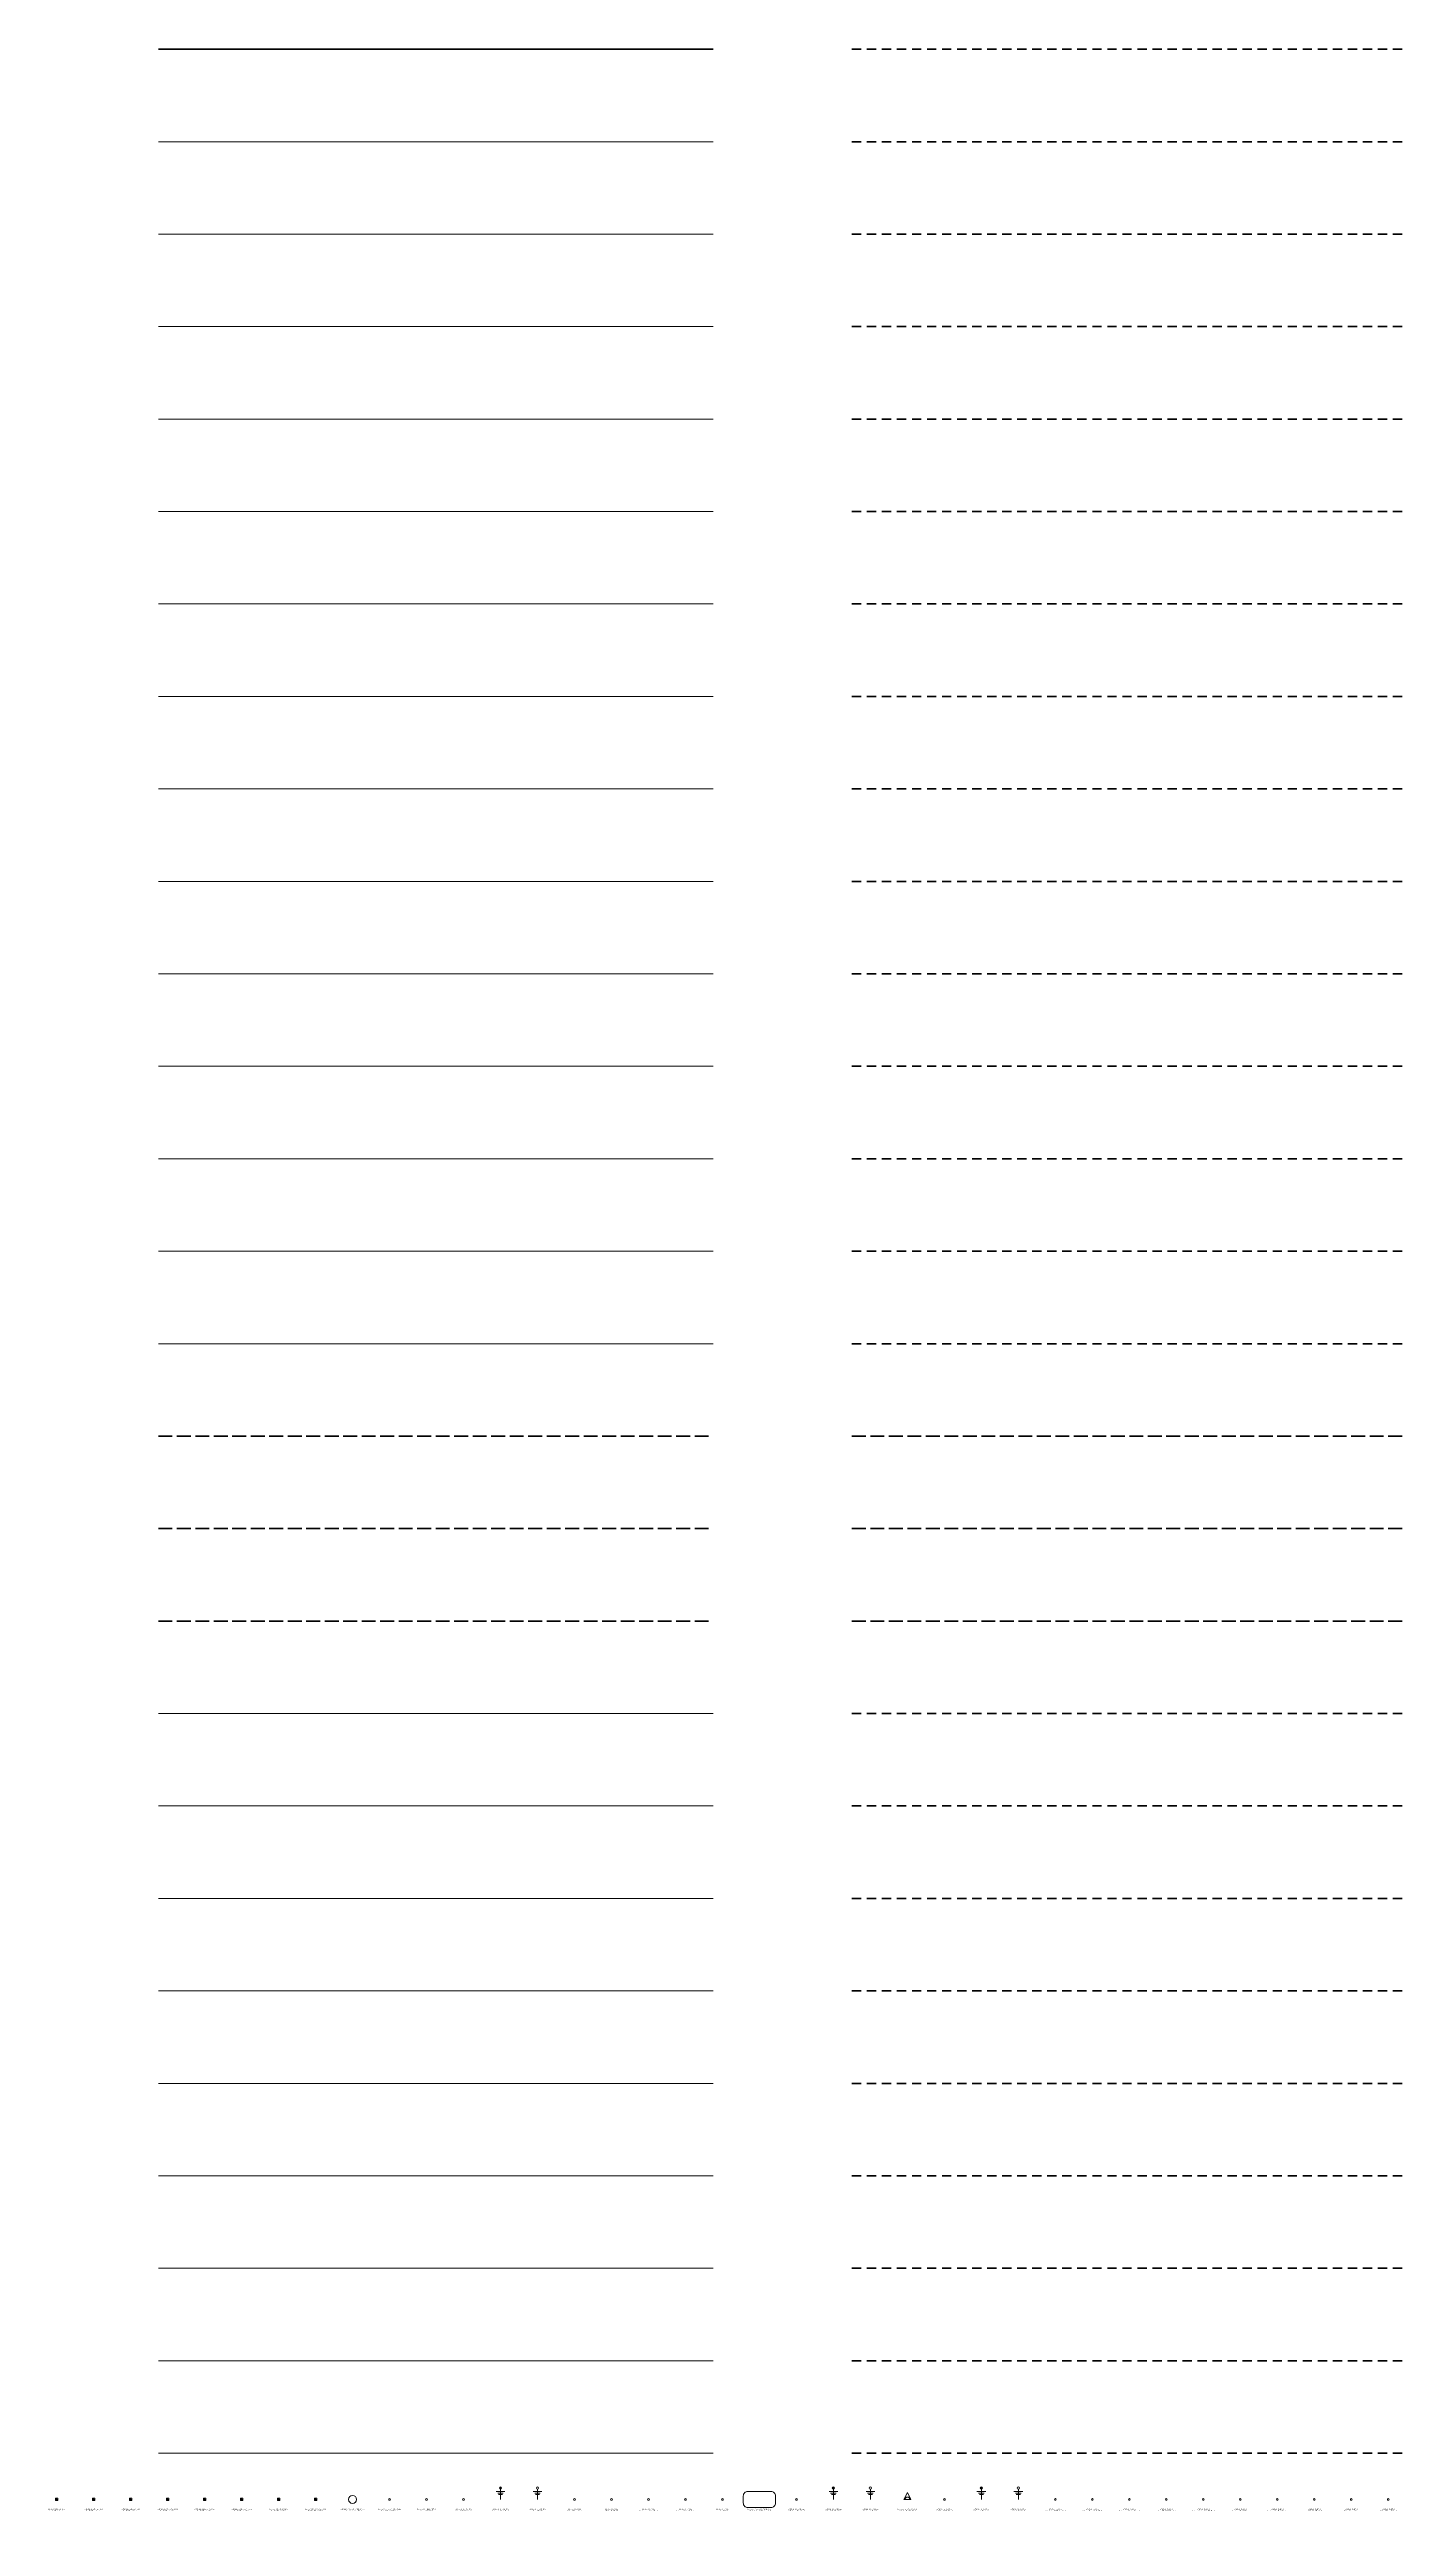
# Model space of a CAD drawing. Header units: metres. Extents: x -170 to 2070, y -13 to 17840.
# Drawn here: x 126 to 420, y -12 to 520 of the extents above; entities that cross this region are included whole.
import ezdxf

# ---------------------------------------------------------------- set-up
doc = ezdxf.new("R2010")
doc.units = ezdxf.units.M
doc.linetypes.add('KL-AANLEGTECHNIEK-SO', pattern=[4, 3, -1])
doc.linetypes.add('KL-SO', pattern=[3.25, 2, -1.25])
for name, color, linetype, lineweight in [('B-OI-KL-DATA_TELECOM_AANSLUITNET-G', 3, 'Continuous', 18), ('B-OI-KL-DATA_TELECOM_AANSLUITNET_BUIS_HDPE-G', 3, 'Continuous', 18), ('B-OI-KL-DATA_TELECOM_AANSLUITNET_BUIS_OVERIG-G', 3, 'Continuous', 18), ('B-OI-KL-DATA_TELECOM_AANSLUITPUNT-S', 3, 'Continuous', 18), ('B-OI-KL-DATA_TELECOM_APPENDAGE-S', 3, 'Continuous', 18), ('B-OI-KL-DATA_TELECOM_DISTRIBUTIE-G', 3, 'Continuous', 18), ('B-OI-KL-DATA_TELECOM_DISTRIBUTIE_BUIS_HDPE-G', 3, 'Continuous', 18), ('B-OI-KL-DATA_TELECOM_DISTRIBUTIE_BUIS_OVERIG-G', 3, 'Continuous', 18), ('B-OI-KL-DATA_TELECOM_MOF-S', 3, 'Continuous', 18), ('B-OI-KL-DATA_TELECOM_TRANSPORT-G', 3, 'Continuous', 18), ('B-OI-KL-DATA_TELECOM_TRANSPORT_BUIS_HDPE-G', 3, 'Continuous', 18), ('B-OI-KL-DATA_TELECOM_TRANSPORT_BUIS_OVERIG-G', 3, 'Continuous', 18), ('B-OI-KL-ET_AANLEGTECHNIEK_GESTUURDE TECHNIEK-G', 7, 'KL-AANLEGTECHNIEK-SO', 100), ('B-OI-KL-ET_AANLEGTECHNIEK_OVERIG-G', 7, 'KL-AANLEGTECHNIEK-SO', 100), ('B-OI-KL-ET_AANLEGTECHNIEK_PIPEBURSTING-G', 7, 'KL-AANLEGTECHNIEK-SO', 100), ('B-OI-KL-ET_HS_AARDING-S', 7, 'Continuous', 18), ('B-OI-KL-ET_HS_AARDING_Cu VERTIND_25-G', 7, 'Continuous', 18), ('B-OI-KL-ET_HS_AARDING_Cu VERTIND_35-G', 7, 'Continuous', 18), ('B-OI-KL-ET_HS_AARDING_Cu VERTIND_50-G', 7, 'Continuous', 18), ('B-OI-KL-ET_HS_AARDING_Cu VERTIND_6-G', 7, 'Continuous', 18), ('B-OI-KL-ET_HS_AARDING_Cu VERTIND_70-G', 7, 'Continuous', 18), ('B-OI-KL-ET_HS_AARDING_Cu VERTIND_95-G', 7, 'Continuous', 18), ('B-OI-KL-ET_HS_AARDING_Cu_25-G', 7, 'Continuous', 18), ('B-OI-KL-ET_HS_AARDING_Cu_35-G', 7, 'Continuous', 18), ('B-OI-KL-ET_HS_AARDING_Cu_50-G', 7, 'Continuous', 18), ('B-OI-KL-ET_HS_AARDING_Cu_6-G', 7, 'Continuous', 18), ('B-OI-KL-ET_HS_AARDING_Cu_70-G', 7, 'Continuous', 18), ('B-OI-KL-ET_HS_AARDING_Cu_95-G', 7, 'Continuous', 18), ('B-OI-KL-ET_HS_KATTENRUG-G', 7, 'Continuous', 18), ('B-OI-KL-ET_HS_KRUISING_OVERIG-G', 7, 'Continuous', 18), ('B-OI-KL-ET_HS_MANTELBUIS_GV EPOXY-G', 7, 'Continuous', 70), ('B-OI-KL-ET_HS_MOF-S', 10, 'Continuous', 18), ('B-OI-KL-ET_HS_OLIEDRUKINSTALLATIE-S', 7, 'Continuous', 18), ('B-OI-KL-ET_LHS_AARDING-S', 7, 'Continuous', 18), ('B-OI-KL-ET_LS_AANSLUITPUNT-S', 7, 'Continuous', 18), ('B-OI-KL-ET_LS_AARDING-S', 7, 'Continuous', 18), ('B-OI-KL-ET_LS_MOF-S', 14, 'Continuous', 18), ('B-OI-KL-MARKERING_ET_MS-S', 7, 'Continuous', 18), ('B-OI-KL-MARKERING_GAS_HD-S', 40, 'Continuous', 18), ('B-OI-KL-MARKERING_GAS_LD-S', 40, 'Continuous', 18), ('B-OI-KL-MARKERING_PERSLEIDING-S', 7, 'Continuous', 18), ('B-OI-KL-MARKERING_VRIJVERVAL-S', 7, 'Continuous', 18), ('B-OI-KL-MARKERING_WARMTENET-S', 7, 'Continuous', 18), ('B-OI-KL-MARKERING_WATER-S', 7, 'Continuous', 18), ('B-OI-KL-MARKERING_WEESLEIDING-S', 7, 'Continuous', 18), ('N-OI-KL-DATA_TELECOM_AANSLUITNET-G', 3, 'KL-SO', 35), ('N-OI-KL-DATA_TELECOM_AANSLUITNET_BUIS_HDPE-G', 3, 'KL-SO', 35), ('N-OI-KL-DATA_TELECOM_AANSLUITNET_BUIS_OVERIG-G', 3, 'KL-SO', 35), ('N-OI-KL-DATA_TELECOM_DISTRIBUTIE-G', 3, 'KL-SO', 35), ('N-OI-KL-DATA_TELECOM_DISTRIBUTIE_BUIS_HDPE-G', 3, 'KL-SO', 35), ('N-OI-KL-DATA_TELECOM_DISTRIBUTIE_BUIS_OVERIG-G', 3, 'KL-SO', 35), ('N-OI-KL-DATA_TELECOM_TRANSPORT-G', 3, 'KL-SO', 35), ('N-OI-KL-DATA_TELECOM_TRANSPORT_BUIS_HDPE-G', 3, 'KL-SO', 35), ('N-OI-KL-DATA_TELECOM_TRANSPORT_BUIS_OVERIG-G', 3, 'KL-SO', 35), ('N-OI-KL-ET_AANLEGTECHNIEK_GESTUURDE TECHNIEK-G', 7, 'KL-AANLEGTECHNIEK-SO', 100), ('N-OI-KL-ET_AANLEGTECHNIEK_OVERIG-G', 7, 'KL-AANLEGTECHNIEK-SO', 100), ('N-OI-KL-ET_AANLEGTECHNIEK_PIPEBURSTING-G', 7, 'KL-AANLEGTECHNIEK-SO', 100), ('N-OI-KL-ET_HS_AARDING_Cu VERTIND_25-G', 7, 'KL-SO', 35), ('N-OI-KL-ET_HS_AARDING_Cu VERTIND_35-G', 7, 'KL-SO', 35), ('N-OI-KL-ET_HS_AARDING_Cu VERTIND_50-G', 7, 'KL-SO', 35), ('N-OI-KL-ET_HS_AARDING_Cu VERTIND_6-G', 7, 'KL-SO', 35), ('N-OI-KL-ET_HS_AARDING_Cu VERTIND_70-G', 7, 'KL-SO', 35), ('N-OI-KL-ET_HS_AARDING_Cu VERTIND_95-G', 7, 'KL-SO', 35), ('N-OI-KL-ET_HS_AARDING_Cu_25-G', 7, 'KL-SO', 35), ('N-OI-KL-ET_HS_AARDING_Cu_35-G', 7, 'KL-SO', 35), ('N-OI-KL-ET_HS_AARDING_Cu_50-G', 7, 'KL-SO', 35), ('N-OI-KL-ET_HS_AARDING_Cu_6-G', 7, 'KL-SO', 35), ('N-OI-KL-ET_HS_AARDING_Cu_70-G', 7, 'KL-SO', 35), ('N-OI-KL-ET_HS_AARDING_Cu_95-G', 7, 'KL-SO', 35), ('N-OI-KL-ET_HS_KATTENRUG-G', 7, 'KL-SO', 35), ('N-OI-KL-ET_HS_KRUISING_OVERIG-G', 7, 'KL-SO', 35), ('N-OI-KL-ET_HS_MANTELBUIS_GV EPOXY-G', 10, 'KL-SO', 70)]:
    doc.layers.add(name, color=color, linetype=linetype, lineweight=lineweight)
doc.layers.add('X-XX-AL-T18', color=7, linetype='Continuous')
doc.styles.add('NLCS-ISO', font='NLCS-ISO.ttf')

# ---------------------------------------------------------------- blocks, each defined once
blk = doc.blocks.new('SKL-MARKERING_PAAL-SO')
blk.add_lwpolyline([(-0.25, -0.25), (0.25, -0.25), (0.25, 0.25), (-0.25, 0.25)], close=True)
at = {"flags": 128}
for points in [[(-0.25, 0), (0.25, 0)], [(0, 0.25), (0, -0.25)]]:
    blk.add_lwpolyline(points, dxfattribs=at)
blk = doc.blocks.new('B-SKL-DATA_AANSLUITPUNT-SO')
blk.add_lwpolyline([(0, 0.864, 1), (0, -0.864, 1)], format="xyb", close=True)
blk = doc.blocks.new('B-SKL-DATA_APPENDAGE-SO')
blk.add_circle((0, 0), 0.188)
at = {"style": 'NLCS-ISO', "flags": 1}
blk.add_attdef('TYPE', (0.25, 0.25), '', height=1.8, dxfattribs=at)
blk = doc.blocks.new('B-SKL-DATA_MOF-SO')
blk.add_circle((0, 0), 0.188)
blk = doc.blocks.new('B-SKL-ET_AARDING_MOF-SO')
blk.add_circle((0, 0), 0.188)
blk = doc.blocks.new('B-SKL-ET_AARDING_PEN-SO')
h = blk.add_hatch(color=256)
h.dxf.hatch_style = 1
edge = h.paths.add_edge_path()
edge.add_arc((0, 2.45), 0.25, 0, 180)
edge.add_arc((0, 2.45), 0.25, 180, 360)
for p, q in [((-0.95, 1.7), (0.95, 1.7)), ((-0.6, 1.37), (0.6, 1.37)), ((-0.44, 1.04), (0.44, 1.04)), ((0, 1.7), (0, 2.45)), ((0, 0), (0, 1.7))]:
    blk.add_line(p, q)
for start, end in [(0, 180), (180, 0)]:
    blk.add_arc((0, 2.45), 0.25, start, end)
blk = doc.blocks.new('B-SKL-ET_AARDING-SO')
for p, q in [((-0.95, 1.7), (0.95, 1.7)), ((-0.6, 1.37), (0.6, 1.37)), ((-0.44, 1.04), (0.44, 1.04)), ((0, 1.7), (0, 2.2)), ((0, 0), (0, 1.7))]:
    blk.add_line(p, q)
for start, end in [(0, 180), (180, 0)]:
    blk.add_arc((0, 2.45), 0.25, start, end)
blk = doc.blocks.new('B-SKL-ET_MOF_AFTAK-SO')
blk.add_circle((0, 0), 0.188)
blk = doc.blocks.new('B-SKL-ET_MOF_EIND-SO')
blk.add_circle((0, 0), 0.188)
blk = doc.blocks.new('B-SKL-ET_MOF_OVERGANG-SO')
blk.add_circle((0, 0), 0.188)
blk = doc.blocks.new('B-SKL-ET_MOF_VERBINDING-SO')
blk.add_circle((0, 0), 0.188)
blk = doc.blocks.new('B-SKL-ET_MOF-SO')
blk.add_circle((0, 0), 0.188)
blk = doc.blocks.new('B-SKL-ET_HS_OLIEDRUKINSTALLATIE-SO')
at = {"flags": 128}
blk.add_lwpolyline([(-2.5, 1.75), (2.5, 1.75, -0.414214), (3.5, 0.75), (3.5, -0.75, -0.414214), (2.5, -1.75), (-2.5, -1.75, -0.414214), (-3.5, -0.75), (-3.5, 0.75, -0.414214)], format="xyb", close=True, dxfattribs=at)
blk = doc.blocks.new('B-SKL-ET_AANSLUITPUNT-SO')
at = {"color": 0, "linetype": 'Continuous'}
blk.add_lwpolyline([(0.75, 0), (0, 1.5), (-0.75, 0)], close=True, dxfattribs=at)
blk.add_arc((0, 0), 0.526, 0, 180, dxfattribs=at)
blk = doc.blocks.new('B-SKL-ET_MOF_AANSLUIT AFTAK-SO')
blk.add_circle((0, 0), 0.188)
blk = doc.blocks.new('B-SKL-ET_MOF_AFTAK DUBBEL-SO')
blk.add_circle((0, 0), 0.188)
blk = doc.blocks.new('B-SKL-ET_MOF_AFTAK EINDMOF-SO')
blk.add_circle((0, 0), 0.188)
blk = doc.blocks.new('B-SKL-ET_MOF_AFTAK MANCHET-SO')
blk.add_circle((0, 0), 0.188)
blk = doc.blocks.new('B-SKL-ET_MOF_AFTAK VERBINDING-SO')
blk.add_circle((0, 0), 0.188)
blk = doc.blocks.new('B-SKL-ET_MOF_EIND GEAARD-SO')
blk.add_circle((0, 0), 0.188)
blk = doc.blocks.new('B-SKL-ET_MOF_EINDMOF-SO')
blk.add_circle((0, 0), 0.188)
blk = doc.blocks.new('B-SKL-ET_MOF_LOODKOP-SO')
blk.add_circle((0, 0), 0.188)

msp = doc.modelspace()

# ---------------------------------------------------------------- linework, layer by layer
at = {"layer": 'B-OI-KL-DATA_TELECOM_AANSLUITNET-G'}
msp.add_line((150, 0), (270, 0), dxfattribs=at)
at = {"layer": 'B-OI-KL-DATA_TELECOM_AANSLUITNET_BUIS_HDPE-G'}
msp.add_line((150, 20), (270, 20), dxfattribs=at)
at = {"layer": 'B-OI-KL-DATA_TELECOM_AANSLUITNET_BUIS_OVERIG-G'}
msp.add_line((150, 40), (270, 40), dxfattribs=at)
at = {"layer": 'B-OI-KL-DATA_TELECOM_DISTRIBUTIE-G'}
msp.add_line((150, 60), (270, 60), dxfattribs=at)
at = {"layer": 'B-OI-KL-DATA_TELECOM_DISTRIBUTIE_BUIS_HDPE-G'}
msp.add_line((150, 80), (270, 80), dxfattribs=at)
at = {"layer": 'B-OI-KL-DATA_TELECOM_DISTRIBUTIE_BUIS_OVERIG-G'}
msp.add_line((150, 100), (270, 100), dxfattribs=at)
at = {"layer": 'B-OI-KL-DATA_TELECOM_TRANSPORT-G'}
msp.add_line((150, 120), (270, 120), dxfattribs=at)
at = {"layer": 'B-OI-KL-DATA_TELECOM_TRANSPORT_BUIS_HDPE-G'}
msp.add_line((150, 140), (270, 140), dxfattribs=at)
at = {"layer": 'B-OI-KL-DATA_TELECOM_TRANSPORT_BUIS_OVERIG-G'}
msp.add_line((150, 160), (270, 160), dxfattribs=at)
at = {"layer": 'B-OI-KL-ET_AANLEGTECHNIEK_GESTUURDE TECHNIEK-G'}
msp.add_line((150, 180), (270, 180), dxfattribs=at)
at = {"layer": 'B-OI-KL-ET_AANLEGTECHNIEK_OVERIG-G'}
msp.add_line((150, 200), (270, 200), dxfattribs=at)
at = {"layer": 'B-OI-KL-ET_AANLEGTECHNIEK_PIPEBURSTING-G'}
msp.add_line((150, 220), (270, 220), dxfattribs=at)
at = {"layer": 'B-OI-KL-ET_HS_AARDING_Cu VERTIND_25-G'}
msp.add_line((150, 240), (270, 240), dxfattribs=at)
at = {"layer": 'B-OI-KL-ET_HS_AARDING_Cu VERTIND_35-G'}
msp.add_line((150, 260), (270, 260), dxfattribs=at)
at = {"layer": 'B-OI-KL-ET_HS_AARDING_Cu VERTIND_50-G'}
msp.add_line((150, 280), (270, 280), dxfattribs=at)
at = {"layer": 'B-OI-KL-ET_HS_AARDING_Cu VERTIND_6-G'}
msp.add_line((150, 300), (270, 300), dxfattribs=at)
at = {"layer": 'B-OI-KL-ET_HS_AARDING_Cu VERTIND_70-G'}
msp.add_line((150, 320), (270, 320), dxfattribs=at)
at = {"layer": 'B-OI-KL-ET_HS_AARDING_Cu VERTIND_95-G'}
msp.add_line((150, 340), (270, 340), dxfattribs=at)
at = {"layer": 'B-OI-KL-ET_HS_AARDING_Cu_25-G'}
msp.add_line((150, 360), (270, 360), dxfattribs=at)
at = {"layer": 'B-OI-KL-ET_HS_AARDING_Cu_35-G'}
msp.add_line((150, 380), (270, 380), dxfattribs=at)
at = {"layer": 'B-OI-KL-ET_HS_AARDING_Cu_50-G'}
msp.add_line((150, 400), (270, 400), dxfattribs=at)
at = {"layer": 'B-OI-KL-ET_HS_AARDING_Cu_6-G'}
msp.add_line((150, 420), (270, 420), dxfattribs=at)
at = {"layer": 'B-OI-KL-ET_HS_AARDING_Cu_70-G'}
msp.add_line((150, 440), (270, 440), dxfattribs=at)
at = {"layer": 'B-OI-KL-ET_HS_AARDING_Cu_95-G'}
msp.add_line((150, 460), (270, 460), dxfattribs=at)
at = {"layer": 'B-OI-KL-ET_HS_KATTENRUG-G'}
msp.add_line((150, 480), (270, 480), dxfattribs=at)
at = {"layer": 'B-OI-KL-ET_HS_KRUISING_OVERIG-G'}
msp.add_line((150, 500), (270, 500), dxfattribs=at)
at = {"layer": 'B-OI-KL-ET_HS_MANTELBUIS_GV EPOXY-G'}
msp.add_line((150, 520), (270, 520), dxfattribs=at)
at = {"layer": 'N-OI-KL-DATA_TELECOM_AANSLUITNET-G'}
msp.add_line((300, 0), (420, 0), dxfattribs=at)
at = {"layer": 'N-OI-KL-DATA_TELECOM_AANSLUITNET_BUIS_HDPE-G'}
msp.add_line((300, 20), (420, 20), dxfattribs=at)
at = {"layer": 'N-OI-KL-DATA_TELECOM_AANSLUITNET_BUIS_OVERIG-G'}
msp.add_line((300, 40), (420, 40), dxfattribs=at)
at = {"layer": 'N-OI-KL-DATA_TELECOM_DISTRIBUTIE-G'}
msp.add_line((300, 60), (420, 60), dxfattribs=at)
at = {"layer": 'N-OI-KL-DATA_TELECOM_DISTRIBUTIE_BUIS_HDPE-G'}
msp.add_line((300, 80), (420, 80), dxfattribs=at)
at = {"layer": 'N-OI-KL-DATA_TELECOM_DISTRIBUTIE_BUIS_OVERIG-G'}
msp.add_line((300, 100), (420, 100), dxfattribs=at)
at = {"layer": 'N-OI-KL-DATA_TELECOM_TRANSPORT-G'}
msp.add_line((300, 120), (420, 120), dxfattribs=at)
at = {"layer": 'N-OI-KL-DATA_TELECOM_TRANSPORT_BUIS_HDPE-G'}
msp.add_line((300, 140), (420, 140), dxfattribs=at)
at = {"layer": 'N-OI-KL-DATA_TELECOM_TRANSPORT_BUIS_OVERIG-G'}
msp.add_line((300, 160), (420, 160), dxfattribs=at)
at = {"layer": 'N-OI-KL-ET_AANLEGTECHNIEK_GESTUURDE TECHNIEK-G'}
msp.add_line((300, 180), (420, 180), dxfattribs=at)
at = {"layer": 'N-OI-KL-ET_AANLEGTECHNIEK_OVERIG-G'}
msp.add_line((300, 200), (420, 200), dxfattribs=at)
at = {"layer": 'N-OI-KL-ET_AANLEGTECHNIEK_PIPEBURSTING-G'}
msp.add_line((300, 220), (420, 220), dxfattribs=at)
at = {"layer": 'N-OI-KL-ET_HS_AARDING_Cu VERTIND_25-G'}
msp.add_line((300, 240), (420, 240), dxfattribs=at)
at = {"layer": 'N-OI-KL-ET_HS_AARDING_Cu VERTIND_35-G'}
msp.add_line((300, 260), (420, 260), dxfattribs=at)
at = {"layer": 'N-OI-KL-ET_HS_AARDING_Cu VERTIND_50-G'}
msp.add_line((300, 280), (420, 280), dxfattribs=at)
at = {"layer": 'N-OI-KL-ET_HS_AARDING_Cu VERTIND_6-G'}
msp.add_line((300, 300), (420, 300), dxfattribs=at)
at = {"layer": 'N-OI-KL-ET_HS_AARDING_Cu VERTIND_70-G'}
msp.add_line((300, 320), (420, 320), dxfattribs=at)
at = {"layer": 'N-OI-KL-ET_HS_AARDING_Cu VERTIND_95-G'}
msp.add_line((300, 340), (420, 340), dxfattribs=at)
at = {"layer": 'N-OI-KL-ET_HS_AARDING_Cu_25-G'}
msp.add_line((300, 360), (420, 360), dxfattribs=at)
at = {"layer": 'N-OI-KL-ET_HS_AARDING_Cu_35-G'}
msp.add_line((300, 380), (420, 380), dxfattribs=at)
at = {"layer": 'N-OI-KL-ET_HS_AARDING_Cu_50-G'}
msp.add_line((300, 400), (420, 400), dxfattribs=at)
at = {"layer": 'N-OI-KL-ET_HS_AARDING_Cu_6-G'}
msp.add_line((300, 420), (420, 420), dxfattribs=at)
at = {"layer": 'N-OI-KL-ET_HS_AARDING_Cu_70-G'}
msp.add_line((300, 440), (420, 440), dxfattribs=at)
at = {"layer": 'N-OI-KL-ET_HS_AARDING_Cu_95-G'}
msp.add_line((300, 460), (420, 460), dxfattribs=at)
at = {"layer": 'N-OI-KL-ET_HS_KATTENRUG-G'}
msp.add_line((300, 480), (420, 480), dxfattribs=at)
at = {"layer": 'N-OI-KL-ET_HS_KRUISING_OVERIG-G'}
msp.add_line((300, 500), (420, 500), dxfattribs=at)
at = {"layer": 'N-OI-KL-ET_HS_MANTELBUIS_GV EPOXY-G'}
msp.add_line((300, 520), (420, 520), dxfattribs=at)

# ---------------------------------------------------------------- block references
at = {"layer": 'B-OI-KL-DATA_TELECOM_AANSLUITPUNT-S'}
msp.add_blockref('B-SKL-DATA_AANSLUITPUNT-SO', (192, -10), dxfattribs=at)
at = {"layer": 'B-OI-KL-DATA_TELECOM_APPENDAGE-S'}
msp.add_blockref('B-SKL-DATA_APPENDAGE-SO', (200, -10), dxfattribs=at)
at = {"layer": 'B-OI-KL-DATA_TELECOM_MOF-S'}
msp.add_blockref('B-SKL-DATA_MOF-SO', (208, -10), dxfattribs=at)
at = {"layer": 'B-OI-KL-ET_HS_AARDING-S'}
for name, p in [('B-SKL-ET_AARDING_MOF-SO', (216, -10)), ('B-SKL-ET_AARDING_PEN-SO', (224, -10)), ('B-SKL-ET_AARDING-SO', (232, -10))]:
    msp.add_blockref(name, p, dxfattribs=at)
at = {"layer": 'B-OI-KL-ET_HS_MOF-S'}
for name, p in [('B-SKL-ET_MOF_AFTAK-SO', (240, -10)), ('B-SKL-ET_MOF_EIND-SO', (248, -10)), ('B-SKL-ET_MOF_OVERGANG-SO', (256, -10)), ('B-SKL-ET_MOF_VERBINDING-SO', (264, -10)), ('B-SKL-ET_MOF-SO', (272, -10))]:
    msp.add_blockref(name, p, dxfattribs=at)
at = {"layer": 'B-OI-KL-ET_HS_OLIEDRUKINSTALLATIE-S'}
msp.add_blockref('B-SKL-ET_HS_OLIEDRUKINSTALLATIE-SO', (280, -10), dxfattribs=at)
at = {"layer": 'B-OI-KL-ET_LHS_AARDING-S'}
for name, p in [('B-SKL-ET_AARDING_MOF-SO', (288, -10)), ('B-SKL-ET_AARDING_PEN-SO', (296, -10)), ('B-SKL-ET_AARDING-SO', (304, -10))]:
    msp.add_blockref(name, p, dxfattribs=at)
at = {"layer": 'B-OI-KL-ET_LS_AANSLUITPUNT-S'}
msp.add_blockref('B-SKL-ET_AANSLUITPUNT-SO', (312, -10), dxfattribs=at)
at = {"layer": 'B-OI-KL-ET_LS_AARDING-S'}
for name, p in [('B-SKL-ET_AARDING_MOF-SO', (320, -10)), ('B-SKL-ET_AARDING_PEN-SO', (328, -10)), ('B-SKL-ET_AARDING-SO', (336, -10))]:
    msp.add_blockref(name, p, dxfattribs=at)
at = {"layer": 'B-OI-KL-ET_LS_MOF-S'}
for name, p in [('B-SKL-ET_MOF_AANSLUIT AFTAK-SO', (344, -10)), ('B-SKL-ET_MOF_AFTAK DUBBEL-SO', (352, -10)), ('B-SKL-ET_MOF_AFTAK EINDMOF-SO', (360, -10)), ('B-SKL-ET_MOF_AFTAK MANCHET-SO', (368, -10)), ('B-SKL-ET_MOF_AFTAK VERBINDING-SO', (376, -10)), ('B-SKL-ET_MOF_AFTAK-SO', (384, -10)), ('B-SKL-ET_MOF_EIND GEAARD-SO', (392, -10)), ('B-SKL-ET_MOF_EINDMOF-SO', (400, -10)), ('B-SKL-ET_MOF_EIND-SO', (408, -10)), ('B-SKL-ET_MOF_LOODKOP-SO', (416, -10))]:
    msp.add_blockref(name, p, dxfattribs=at)
at = {"layer": 'B-OI-KL-MARKERING_ET_MS-S'}
msp.add_blockref('SKL-MARKERING_PAAL-SO', (128, -10), dxfattribs=at)
at = {"layer": 'B-OI-KL-MARKERING_GAS_HD-S'}
msp.add_blockref('SKL-MARKERING_PAAL-SO', (136, -10), dxfattribs=at)
at = {"layer": 'B-OI-KL-MARKERING_GAS_LD-S'}
msp.add_blockref('SKL-MARKERING_PAAL-SO', (144, -10), dxfattribs=at)
at = {"layer": 'B-OI-KL-MARKERING_PERSLEIDING-S'}
msp.add_blockref('SKL-MARKERING_PAAL-SO', (152, -10), dxfattribs=at)
at = {"layer": 'B-OI-KL-MARKERING_VRIJVERVAL-S'}
msp.add_blockref('SKL-MARKERING_PAAL-SO', (160, -10), dxfattribs=at)
at = {"layer": 'B-OI-KL-MARKERING_WARMTENET-S'}
msp.add_blockref('SKL-MARKERING_PAAL-SO', (168, -10), dxfattribs=at)
at = {"layer": 'B-OI-KL-MARKERING_WATER-S'}
msp.add_blockref('SKL-MARKERING_PAAL-SO', (176, -10), dxfattribs=at)
at = {"layer": 'B-OI-KL-MARKERING_WEESLEIDING-S'}
msp.add_blockref('SKL-MARKERING_PAAL-SO', (184, -10), dxfattribs=at)

# ---------------------------------------------------------------- texts
at = {"layer": 'X-XX-AL-T18', "char_height": 0.18, "attachment_point": 2, "style": 'NLCS-ISO'}
for s, insert in [(['B-OI-KL-MARKERING_ET_MS-S'], (128, -12)), (['SKL-MARKERING_PAAL-SO'], (128, -12.25)), (['B-OI-KL-MARKERING_GAS_HD-S'], (136, -12)), (['SKL-MARKERING_PAAL-SO'], (136, -12.25)), (['B-OI-KL-MARKERING_GAS_LD-S'], (144, -12)), (['SKL-MARKERING_PAAL-SO'], (144, -12.25)), (['B-OI-KL-MARKERING_PERSLEIDING-S'], (152, -12)), (['SKL-MARKERING_PAAL-SO'], (152, -12.25)), (['B-OI-KL-MARKERING_VRIJVERVAL-S'], (160, -12)), (['SKL-MARKERING_PAAL-SO'], (160, -12.25)), (['B-OI-KL-MARKERING_WARMTENET-S'], (168, -12)), (['SKL-MARKERING_PAAL-SO'], (168, -12.25)), (['B-OI-KL-MARKERING_WATER-S'], (176, -12)), (['SKL-MARKERING_PAAL-SO'], (176, -12.25)), (['B-OI-KL-MARKERING_WEESLEIDING-S'], (184, -12)), (['SKL-MARKERING_PAAL-SO'], (184, -12.25)), (['B-OI-KL-DATA_TELECOM_AANSLUITPUNT-S'], (192, -12)), (['B-SKL-DATA_AANSLUITPUNT-SO'], (192, -12.25)), (['B-OI-KL-DATA_TELECOM_APPENDAGE-S'], (200, -12)), (['B-SKL-DATA_APPENDAGE-SO'], (200, -12.25)), (['B-OI-KL-DATA_TELECOM_MOF-S'], (208, -12)), (['B-SKL-DATA_MOF-SO'], (208, -12.25)), (['B-SKL-ET_AARDING_MOF-SO'], (216, -12.25)), (['B-OI-KL-ET_HS_AARDING-S'], (216, -12)), (['B-SKL-ET_AARDING_PEN-SO'], (224, -12.25)), (['B-OI-KL-ET_HS_AARDING-S'], (224, -12)), (['B-OI-KL-ET_HS_AARDING-S'], (232, -12)), (['B-SKL-ET_AARDING-SO'], (232, -12.25)), (['B-SKL-ET_MOF_AFTAK-SO'], (240, -12.25)), (['B-OI-KL-ET_HS_MOF-S'], (240, -12)), (['B-SKL-ET_MOF_EIND-SO'], (248, -12.25)), (['B-OI-KL-ET_HS_MOF-S'], (248, -12)), (['B-SKL-ET_MOF_OVERGANG-SO'], (256, -12.25)), (['B-OI-KL-ET_HS_MOF-S'], (256, -12)), (['B-SKL-ET_MOF_VERBINDING-SO'], (264, -12.25)), (['B-OI-KL-ET_HS_MOF-S'], (264, -12)), (['B-OI-KL-ET_HS_MOF-S'], (272, -12)), (['B-SKL-ET_MOF-SO'], (272, -12.25)), (['B-OI-KL-ET_HS_OLIEDRUKINSTALLATIE-S'], (280, -12)), (['B-SKL-ET_HS_OLIEDRUKINSTALLATIE-SO'], (280, -12.25)), (['B-OI-KL-ET_LHS_AARDING-S'], (288, -12)), (['B-SKL-ET_AARDING_MOF-SO'], (288, -12.25)), (['B-OI-KL-ET_LHS_AARDING-S'], (296, -12)), (['B-SKL-ET_AARDING_PEN-SO'], (296, -12.25)), (['B-OI-KL-ET_LHS_AARDING-S'], (304, -12)), (['B-SKL-ET_AARDING-SO'], (304, -12.25)), (['B-OI-KL-ET_LS_AANSLUITPUNT-S'], (312, -12)), (['B-SKL-ET_AANSLUITPUNT-SO'], (312, -12.25)), (['B-SKL-ET_AARDING_MOF-SO'], (320, -12.25)), (['B-OI-KL-ET_LS_AARDING-S'], (320, -12)), (['B-SKL-ET_AARDING_PEN-SO'], (328, -12.25)), (['B-OI-KL-ET_LS_AARDING-S'], (328, -12)), (['B-OI-KL-ET_LS_AARDING-S'], (336, -12)), (['B-SKL-ET_AARDING-SO'], (336, -12.25)), (['B-SKL-ET_MOF_AANSLUIT AFTAK-SO'], (344, -12.25)), (['B-OI-KL-ET_LS_MOF-S'], (344, -12)), (['B-SKL-ET_MOF_AFTAK DUBBEL-SO'], (352, -12.25)), (['B-OI-KL-ET_LS_MOF-S'], (352, -12)), (['B-SKL-ET_MOF_AFTAK EINDMOF-SO'], (360, -12.25)), (['B-OI-KL-ET_LS_MOF-S'], (360, -12)), (['B-SKL-ET_MOF_AFTAK MANCHET-SO'], (368, -12.25)), (['B-OI-KL-ET_LS_MOF-S'], (368, -12)), (['B-SKL-ET_MOF_AFTAK VERBINDING-SO'], (376, -12.25)), (['B-OI-KL-ET_LS_MOF-S'], (376, -12)), (['B-SKL-ET_MOF_AFTAK-SO'], (384, -12.25)), (['B-OI-KL-ET_LS_MOF-S'], (384, -12)), (['B-SKL-ET_MOF_EIND GEAARD-SO'], (392, -12.25)), (['B-OI-KL-ET_LS_MOF-S'], (392, -12)), (['B-SKL-ET_MOF_EINDMOF-SO'], (400, -12.25)), (['B-OI-KL-ET_LS_MOF-S'], (400, -12)), (['B-SKL-ET_MOF_EIND-SO'], (408, -12.25)), (['B-OI-KL-ET_LS_MOF-S'], (408, -12)), (['B-SKL-ET_MOF_LOODKOP-SO'], (416, -12.25)), (['B-OI-KL-ET_LS_MOF-S'], (416, -12))]:
    msp.add_mtext_static_columns(s, width=150, gutter_width=0, height=0.025, dxfattribs=dict(at, insert=insert))

doc.saveas('drawing.dxf')
